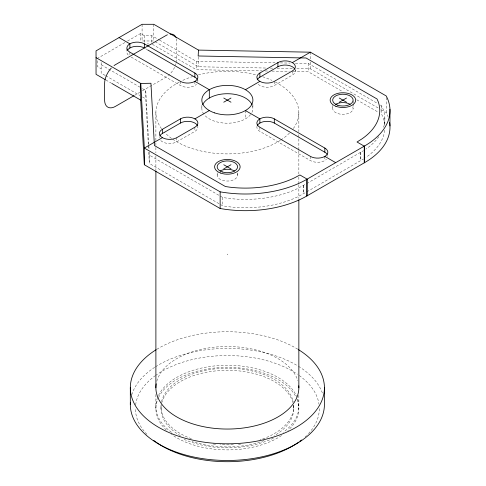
<?xml version="1.0" encoding="UTF-8"?>
<svg xmlns="http://www.w3.org/2000/svg" width="486" height="486" viewBox="0 0 486 486"><rect width="100%" height="100%" fill="white"/><g stroke="black" fill="none" stroke-linecap="round" stroke-linejoin="round"><path stroke-width="0.36" stroke-dasharray="2.43 1.82" d="M306.842 183.483L363.37 150.703M306.842 191.824L363.37 159.037M124.932 42.537L97.534 58.356L97.534 66.691L101.149 68.775M127.539 41.031L140.588 33.504L144.196 35.587L151.693 35.587L158.91 39.755M134.488 95.384L139.737 92.352M142.362 90.839L165.993 77.195A15.315 8.845 -60 0 0 168.338 75.543M160.763 140.588A10.212 5.893 0 0 0 176.825 141.809L194.88 131.39A10.212 5.893 0 0 0 197.711 126.196M258.242 84.309A10.212 5.893 0 0 0 274.304 85.53L292.359 75.111A10.212 5.893 0 0 0 295.19 69.917M149.202 152.136L149.372 155.143L222.77 197.516L228.766 198.403A81.691 47.16 0 0 0 297.754 188.447L306.186 183.866M148.74 152.209L149.372 163.478L222.77 205.857L228.766 206.744A81.691 47.16 0 0 0 297.754 196.781L306.186 192.201M147.197 43.922L148.692 43.922M159.566 40.131L196.308 61.345L274.955 62.809M280.246 62.907L290.075 63.089M295.373 63.186L308.227 63.429L377.695 103.536M155.119 41.735L198.488 66.77L266.547 68.04M270.331 68.113L272.597 68.155M277.135 68.24L293.015 68.532M296.8 68.605L310.408 68.86L378.381 108.105M152.349 44.305L196.308 69.68L262.1 70.907M265.119 70.962L268.904 71.035M271.929 71.09L289.322 71.412M293.101 71.485L308.227 71.764L342.958 91.818M380.313 105.049L381.625 105.808L383.162 109.265A81.691 47.16 0 0 1 383.484 127.557M381 109.611L386.224 112.631A86.8 50.113 0 0 1 388.162 116.998M356.724 99.764L378.351 112.254M145.648 48.77L146.96 49.529M131.208 57.111L180.44 85.53A10.212 5.893 0 0 0 196.502 84.309M257.027 126.196A10.212 5.893 0 0 0 259.864 131.39L310.408 160.568A10.212 5.893 0 0 0 326.471 159.347M101.149 64.766L139.859 87.116M142.483 88.634L145.764 90.524L149.038 149.129M105.085 75.379L101.149 73.107L101.149 61.88M105.741 75.755L139.859 95.456M142.483 96.969L145.764 98.865L148.321 144.694M105.899 80.014L111.154 83.051M227.375 254.166L227.734 254.372M148.364 145.448L148.576 149.202M386.224 97.467L386.224 112.631M384.851 117.691L384.851 125.273M381.625 105.808L381.625 114.143L383.162 117.606A81.691 47.16 0 0 1 384.809 125.321M360.837 152.306L360.837 160.641M360.594 152.446L360.594 160.787M353.115 100.881L353.115 103.154M353.115 103.913L353.115 108.463M332.691 105.432L332.691 108.463M324.848 156.401L324.848 160.568M310.408 52.184L310.408 59.006M310.408 62.038L310.408 68.86M310.408 156.401L310.408 160.568M308.227 63.429L308.227 71.764M303.562 185.379L303.562 193.714M303.313 185.512L303.313 193.853M298.854 112.631L298.854 131.578M298.854 134.61L298.854 149.773M298.854 150.526L298.854 174.024M298.854 177.056L298.854 183.878M298.854 184.637L298.854 198.282M298.854 395.282L298.854 408.623M295.348 69.553L295.348 70.944M293.738 406.539L293.738 408.623M292.359 70.944L292.359 75.111M274.304 81.362L274.304 85.53M259.864 127.223L259.864 131.39M252.902 104.672L252.902 108.463M245.424 110.547L245.424 118.882M237.581 172.888L237.581 175.16M227.557 254.063L227.557 254.476M222.77 197.516L222.77 205.857M217.157 172.888L217.157 175.16M201.842 105.432L201.842 108.463M198.488 56.917L198.488 66.77M197.869 79.971L197.869 81.362A10.212 5.893 0 0 0 197.711 80.336M196.308 61.345L196.308 69.68M194.88 81.362L194.88 85.53M194.88 127.223L194.88 131.39M180.44 81.362L180.44 85.53M176.825 137.641L176.825 141.809M161.006 406.539L161.006 408.623M155.891 112.631L155.891 142.191M155.891 142.951L155.891 146.742M155.891 147.495L155.891 152.804M155.891 155.836L155.891 170.234M155.891 394.529L155.891 408.623M153.807 24.3L153.807 40.976L142.082 40.976L142.082 24.3M151.693 35.587L151.693 42.41M149.372 155.143L149.372 163.478M145.764 90.524L145.764 98.865M144.196 35.587L144.196 42.41M140.588 33.504L140.588 41.079M129.89 52.184L129.89 54.961M126.901 48.709L126.901 52.184A10.212 5.893 0 0 0 129.294 55.975M327.685 155.38A10.212 5.893 0 0 1 327.843 156.401M252.513 105.899A25.527 14.738 0 0 1 250.958 114.101M250.509 114.69A25.527 14.738 0 0 1 227.369 123.201A25.527 14.738 0 0 1 204.235 114.69M203.786 114.101A25.527 14.738 0 0 1 202.231 105.899M352.763 106.932A10.212 5.893 0 0 1 342.903 114.356A10.212 5.893 0 0 1 333.038 106.932M237.235 173.636A10.212 5.893 0 0 1 226.482 181.035A10.212 5.893 0 0 1 218.117 172.67M159.396 137.641A10.212 5.893 0 0 1 159.548 136.615M384.705 130.278A81.691 47.16 0 0 1 365.909 157.434M378.849 136.663A81.691 47.16 0 0 1 365.909 149.099M275.337 82.031A71.478 41.267 0 0 1 292.736 129.337M289.443 133.097A71.478 41.267 0 0 1 280.969 139.938M280.373 140.32A71.478 41.267 0 0 1 172.044 138.759M171.485 138.358A71.478 41.267 0 0 1 164.329 132.083M161.552 128.729A71.478 41.267 0 0 1 179.407 82.031M182.803 80.366A71.478 41.267 0 0 1 192.796 76.509M198.343 74.917A71.478 41.267 0 0 1 256.401 74.917M262.647 76.739A71.478 41.267 0 0 1 271.941 80.366M156.808 381.188A71.478 41.267 0 0 1 226.798 346.506A71.478 41.267 0 0 1 297.742 380.538M293.447 405.045A66.369 38.315 0 0 1 274.298 435.717M264.068 440.547A66.369 38.315 0 0 1 192.061 441.063M180.44 435.717A66.369 38.315 0 0 1 161.419 404.334M161.747 402.912A66.369 38.315 0 0 1 227.995 370.308A66.369 38.315 0 0 1 293.173 403.623M293.69 405.105A66.369 38.315 0 0 1 260.125 439.86M240.685 444.076A66.369 38.315 0 0 1 238.486 444.313M233.323 444.696A66.369 38.315 0 0 1 219.939 444.611M215.523 444.24A66.369 38.315 0 0 1 212.601 443.894M191.363 438.724A66.369 38.315 0 0 1 161.048 405.105M161.571 401.533A66.369 38.315 0 0 1 227.989 368.224A66.369 38.315 0 0 1 293.319 402.244M297.742 399.298A71.478 41.267 0 0 1 283.259 432.267M273.32 438.153A71.478 41.267 0 0 1 182.803 438.803M171.485 432.267A71.478 41.267 0 0 1 157.683 397.354M158.527 395.428A71.478 41.267 0 0 1 229.088 365.278A71.478 41.267 0 0 1 297.061 397.354M297.061 399.437A71.478 41.267 0 0 1 287.894 430.578M281.552 435.541A71.478 41.267 0 0 1 171.485 434.35M166.321 430.086A71.478 41.267 0 0 1 157.683 399.437M158.527 397.518A71.478 41.267 0 0 1 226.798 367.355A71.478 41.267 0 0 1 295.895 396.88M156.85 349.282A97.048 56.03 0 0 1 297.894 349.282M131.797 394.723A97.048 56.03 0 0 1 155.004 367.118M155.617 366.723A97.048 56.03 0 0 1 297.894 365.958M298.513 366.341A97.048 56.03 0 0 1 322.497 393.35M319.308 408.623A91.939 53.077 0 0 1 306.818 435.335M306.295 435.845A91.939 53.077 0 0 1 305.214 436.859M146.906 434.296A91.939 53.077 0 0 1 135.436 408.623M135.661 404.899A91.939 53.077 0 0 1 154.913 375.951M155.49 375.526A91.939 53.077 0 0 1 297.462 374.275M299.248 375.526A91.939 53.077 0 0 1 318.98 404.158M176.454 38.734A15.315 8.845 -60 0 1 176.825 41.76L176.825 58.435A15.315 8.845 -60 0 1 176.454 61.886M176.005 63.696A15.315 8.845 -60 0 1 175.373 65.525M174.589 67.341A15.315 8.845 -60 0 1 168.8 75.148"/><path stroke-width="0.73" d="M105.237 79.637L96.04 74.328L96.04 50.884L142.082 24.3L153.807 24.3L198.488 50.094L198.16 55.987L306.046 57.998L377.027 98.98L378.157 101.531A76.575 44.214 0 0 1 361.985 138.868L357.028 142.003L364.245 146.171L364.245 162.846L306.8 196.004A86.8 50.113 0 0 1 220.152 208.512L144.336 164.742L140.721 100.122L140.721 83.446L96.04 57.652M198.488 50.094L310.408 52.184L386.224 95.955A86.8 50.113 0 0 1 364.567 145.982L306.8 179.328A86.8 50.113 0 0 1 220.152 191.836L144.336 148.066L140.721 83.446L150.927 83.258L154.408 145.545L225.395 186.527L229.805 187.177A76.575 44.214 0 0 0 294.48 177.846L299.911 174.978L307.134 179.146L307.134 195.822M364.245 162.846L364.567 162.658A86.8 50.113 0 0 0 389.553 122.205M133.832 95.766L115.449 106.379A15.315 8.845 -60 0 1 104.618 100.122L104.618 83.446A15.315 8.845 -60 0 1 111.306 68.034M144.336 164.742L144.336 148.066L162.385 137.641A10.212 5.893 0 0 1 162.385 129.306L180.44 118.882A10.212 5.893 0 0 1 194.88 118.882L209.32 110.547M245.424 89.703L259.864 81.362A10.212 5.893 0 0 1 259.864 73.028L277.919 62.603A10.212 5.893 0 0 1 292.359 62.603L310.408 52.184M160.009 135.63A10.212 5.893 0 0 1 162.385 133.474L180.44 123.049A10.212 5.893 0 0 1 197.523 125.692M257.222 79.838A10.212 5.893 0 0 1 259.864 77.195L277.919 66.77A10.212 5.893 0 0 1 294.735 68.927M223.76 102.206L230.984 98.038M223.76 168.909L230.984 164.742M339.295 102.206L346.512 98.038M339.295 98.038L346.512 102.206M119.064 37.592L129.89 43.843A10.212 5.893 0 0 1 144.336 43.843L194.88 73.028A10.212 5.893 0 0 1 194.88 81.362L209.32 89.703L209.32 98.038M245.424 110.547L259.864 118.882A10.212 5.893 0 0 1 274.304 118.882L324.848 148.066A10.212 5.893 0 0 1 324.848 156.401L335.686 162.658M147.616 49.906L194.88 77.195A10.212 5.893 0 0 1 197.255 79.346M257.222 125.692A10.212 5.893 0 0 1 274.304 123.049L324.848 152.233A10.212 5.893 0 0 1 327.224 154.39M223.76 98.038L230.984 102.206M111.81 83.434L140.721 100.122M223.76 164.742L230.984 168.909M389.96 109.283L389.96 125.959M364.567 145.982L364.567 162.658M324.848 148.066L324.848 152.233M324.423 387.779L324.423 404.449A97.048 56.03 0 0 1 225.559 460.473A97.048 56.03 0 0 1 130.388 402.359M306.8 179.328L306.8 196.004M298.854 199.795L298.854 387.779M277.919 62.603L277.919 66.77M274.304 118.882L274.304 123.049M259.864 73.028L259.864 77.195M259.864 123.049L259.864 118.882A10.212 5.893 0 0 0 259.864 127.223L310.408 156.401A10.212 5.893 0 0 0 324.848 156.401M220.152 191.836L220.152 208.512M194.88 73.028L194.88 77.195M180.44 118.882L180.44 123.049M162.385 129.306L162.385 133.474M155.891 170.993L155.891 387.779M144.336 43.843L144.336 48.011A10.212 5.893 0 0 0 127.514 50.167M130.321 387.779L130.321 404.449M129.89 48.011L129.89 43.843A10.212 5.893 0 0 0 129.89 52.184L180.44 81.362A10.212 5.893 0 0 0 194.88 81.362M202.711 104.648A25.527 14.738 0 0 1 227.369 93.719A25.527 14.738 0 0 1 252.027 104.648M335.68 104.29A10.212 5.893 0 0 1 350.12 104.29M259.864 81.362A10.212 5.893 0 0 0 274.304 81.362L292.359 70.944A10.212 5.893 0 0 0 292.359 62.603M220.152 170.993A10.212 5.893 0 0 1 234.592 170.993M194.88 118.882A10.212 5.893 0 0 1 194.88 127.223L176.825 137.641A10.212 5.893 0 0 1 162.385 137.641M298.769 385.793A71.478 41.267 0 0 1 225.65 429.035A71.478 41.267 0 0 1 156.219 383.812M298.513 349.665A97.048 56.03 0 0 1 295.136 427.887A97.048 56.03 0 0 1 159.608 427.887A97.048 56.03 0 0 1 156.231 349.665M301.527 439.994A91.939 53.077 0 0 1 299.832 441.288M298.665 442.139A91.939 53.077 0 0 1 156.079 442.139M155.49 441.713A91.939 53.077 0 0 1 153.776 440.431M170.143 34.063A15.315 8.845 -60 0 1 176.005 37.452M167.409 34.798A15.315 8.845 -60 0 0 165.993 35.508L115.449 64.687A15.315 8.845 -60 0 0 114.034 65.61M214.605 112.886A25.527 14.738 0 0 0 252.902 100.122A25.527 14.738 0 0 0 214.605 87.359A25.527 14.738 0 0 0 214.605 112.886M337.794 105.231A10.212 5.893 0 0 0 353.115 100.122A10.212 5.893 0 0 0 337.794 95.019A10.212 5.893 0 0 0 337.794 105.231M222.266 171.929A10.212 5.893 0 0 0 237.581 166.826A10.212 5.893 0 0 0 222.266 161.716A10.212 5.893 0 0 0 222.266 171.929M220.365 172.986A12.764 7.369 0 0 0 240.114 167.245A12.764 7.369 0 0 0 221.634 160.24A12.764 7.369 0 0 0 220.365 172.986M335.899 106.282A12.764 7.369 0 0 0 355.649 100.547A12.764 7.369 0 0 0 337.163 93.543A12.764 7.369 0 0 0 335.899 106.282"/></g></svg>
